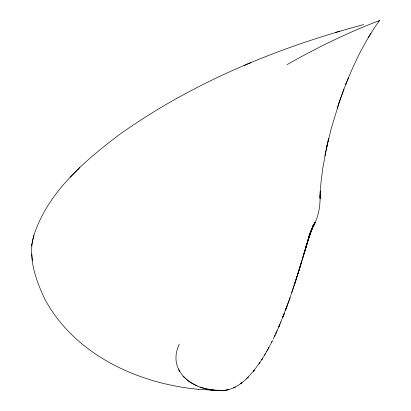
<?xml version="1.0" encoding="UTF-8"?>
<svg xmlns="http://www.w3.org/2000/svg" width="411" height="411" viewBox="0 0 411 411"><rect width="100%" height="100%" fill="white"/><g stroke="black" fill="none" stroke-linecap="round" stroke-linejoin="round"><path stroke-width="0.62" d="M320.087 197.763L320.082 198.456L320.087 196.71L320.077 198.081M320.087 196.576L320.246 191.12L320.087 196.576L320.112 195.24C320.272 204.709 319.054 214.475 314.805 223.055L315.083 222.485M320.169 193.658L320.878 183.419L322.851 167.734L327.028 145.509L324.906 155.82M198.667 389.345C138.075 383.71 75.043 354.832 45.01 299.496C35.695 280.004 27.455 256.854 33.908 235.277C47.964 192.189 84.286 161.127 119.308 134.659C192.672 82.462 277.117 47.712 363.781 24.532M31.503 246.122L31.755 244.545M31.76 244.545L33.908 235.277M328.055 141.168L328.6 138.707L326.468 148.207L331.43 127.821L339.727 100.721L337.179 108.432M307.017 243.42L302.296 259.403L308.635 238.21L305.162 249.718M302.013 260.245L297.857 274.003L304.9 250.88M310.557 232.04L306.704 244.684L311.959 228.449L305.83 246.749M305.897 247.658L306.519 245.562L303.611 254.902L308.106 240.414M298.905 270.52L294.995 283.056L297.245 276.017M300.256 266.282L289.647 298.997L280.518 322.846M299.069 269.888L301.535 262.151M313.1 225.315L307.757 240.846L313.259 225.31L308.779 237.25L313.978 224.123L310.028 233.453L314.436 223.497L312.946 226.79M308.625 238.724L311.322 230.741M291.666 292.796L295.54 281.458M290.079 297.641L285.383 310.629L287.078 306.113M179.319 344.079C166.26 371.688 193.884 390.897 218.801 390.383M343.57 90.086L339.301 102.031L343.95 89.074L343.57 90.086C352.885 65.683 364.156 41.794 379.497 20.55C347.536 32.669 316.753 47.727 287.063 64.635M286.123 308.687L286.349 308.08M283.631 315.16L284.345 313.331L282.691 317.513L283.631 315.16L283.415 315.715M346.144 83.428L345.79 84.306L348.394 77.895M280.867 322.003L276.865 331.251M279.912 324.279L279.1 326.18L279.557 325.111M278.745 327.002L279.203 325.944M277.168 330.583L275.879 333.424M275.997 333.157L276.392 332.299M276.048 333.054L275.452 334.343M308.913 235.462L313.978 224.555M275.365 334.528L275.046 335.206M275.072 335.155L274.389 336.604M274.985 335.335L274.815 335.7M314.985 222.675L315.201 222.228M274.497 336.378L273.921 337.585M314.744 223.178L314.96 222.736L312.992 226.615L314.4 223.723M314.867 222.926L315.145 222.356M273.747 337.945L273.264 338.941M313.249 226.107L313.495 225.598L311.41 229.862M314.62 223.43L314.898 222.86M314.559 223.558L314.836 222.988L313.408 225.762L314.22 224.175L313.531 225.48M314.497 223.682L314.775 223.111M272.447 340.606L272.277 340.945M272.216 341.068L271.964 341.577M271.733 342.034L271.984 341.531M271.815 341.865L270.823 343.812M312.463 227.612L313.917 224.755L313.177 226.142M314.22 224.175L313.146 226.261L313.968 224.678M270.597 344.254L270.289 344.85M313.84 224.925L314.384 223.887L312.879 226.754L313.84 224.925L313.465 225.603L313.783 225.028L313.598 225.362M270.037 345.327L268.727 347.798L268.933 347.408M314.256 224.134L313.711 225.171L314.127 224.385M314.302 224.052L312.607 227.242L313.999 224.632L313.67 225.238M313.444 225.66L314.174 224.298M313.31 225.901L314.045 224.545M268.558 348.107L268.768 347.721L267.612 349.833M313.732 225.12L313.978 224.668M267.777 349.535L267.982 349.165M264.576 355.109L267.818 349.463M267.448 350.131L267.653 349.761M266.539 351.744L266.703 351.451M265.393 353.732L265.593 353.388M265.429 353.666L265.229 354.01M264.818 354.708L261.735 359.702M368.241 37.714L370.994 33.178M262.059 359.199L262.449 358.572L259.233 363.463L259.942 362.425M253.392 371.272L259.624 362.898M258.915 363.925L259.3 363.365M254.388 370.039L253.705 370.892M254.075 370.429L247.258 378.022L248.239 377.041L247.931 377.36M70.353 177.177L79.693 167.652M221.591 390.45C231.275 390.666 240.003 385.045 246.723 378.541M246.636 378.623L247.304 377.981M378.11 21.865L379.497 20.55M242.115 382.559L241.463 383.062M241.498 383.037L241.159 383.293M240.918 383.468L241.19 383.268L240.543 383.746M233.34 387.948L233.674 387.794M244.006 65.549L250.962 62.616M335.653 32.438L339.712 31.236M228.362 389.674L228.665 389.597M228.043 389.751L228.639 389.602M227.622 389.849L227.324 389.911M225.978 390.157L227.165 389.941M226.574 390.054L226.857 390.003M225.541 390.219L225.243 390.26M225.079 390.275L224.802 390.311M223.625 390.409L224.796 390.311M224.493 390.342L218.642 390.414M178.384 369.063L179.715 371.667M183.003 376.255L189.394 381.824L197.172 385.97M198.652 389.345L216.422 390.383M216.371 390.383L222.171 390.45L209.805 389.828M222.171 390.45L217.979 390.383M214.861 390.296L217.188 390.383L212.148 390.178L219.751 390.435L216.165 390.342M217.409 390.383L218.606 390.414M212.189 389.828L205.962 388.724L200.018 387.039M31.791 254.049L32.443 260.446M314.631 223.204L311.944 228.855L314.631 223.204M235.159 387.075L234.532 387.388L235.159 387.075"/></g></svg>
